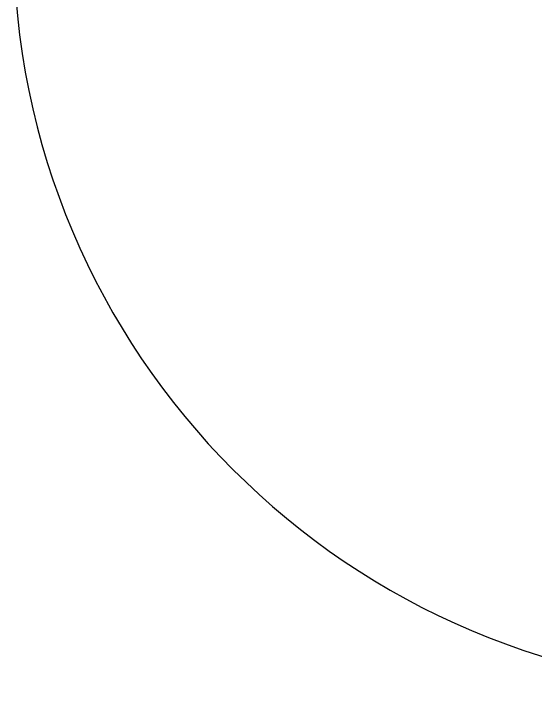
# Model space of a CAD drawing. Header units: millimetres. Extents: x -58 to 58, y -6 to 23.
# Drawn here: x 53 to 54.044, y -5 to -3.648 of the extents above; entities that cross this region are included whole.
import ezdxf

# ---------------------------------------------------------------- set-up
doc = ezdxf.new("R2010")
doc.units = ezdxf.units.MM
doc.header["$MEASUREMENT"] = 0
doc.layers.add('CL57_ASM', color=7, linetype='CONTINUOUS')

msp = doc.modelspace()

# ---------------------------------------------------------------- linework, layer by layer
at = {"layer": 'CL57_ASM'}
msp.add_arc((54.5, -3.5, -33.5), 1.5, 180, 0, dxfattribs=at)
msp.add_arc((54.5, -3.5, -33.5), 1.5, 180, 0, dxfattribs=at)
msp.add_arc((54.5, -3.5, -33.5), 1.5, 180, 0, dxfattribs=at)
msp.add_arc((54.5, -3.5, -33.5), 1.5, 180, 0, dxfattribs=at)
msp.add_arc((54.5, -3.5, -33.5), 1.5, 180, 0, dxfattribs=at)
msp.add_arc((54.5, -3.5, -33.5), 1.5, 180, 0, dxfattribs=at)

doc.saveas('drawing.dxf')
